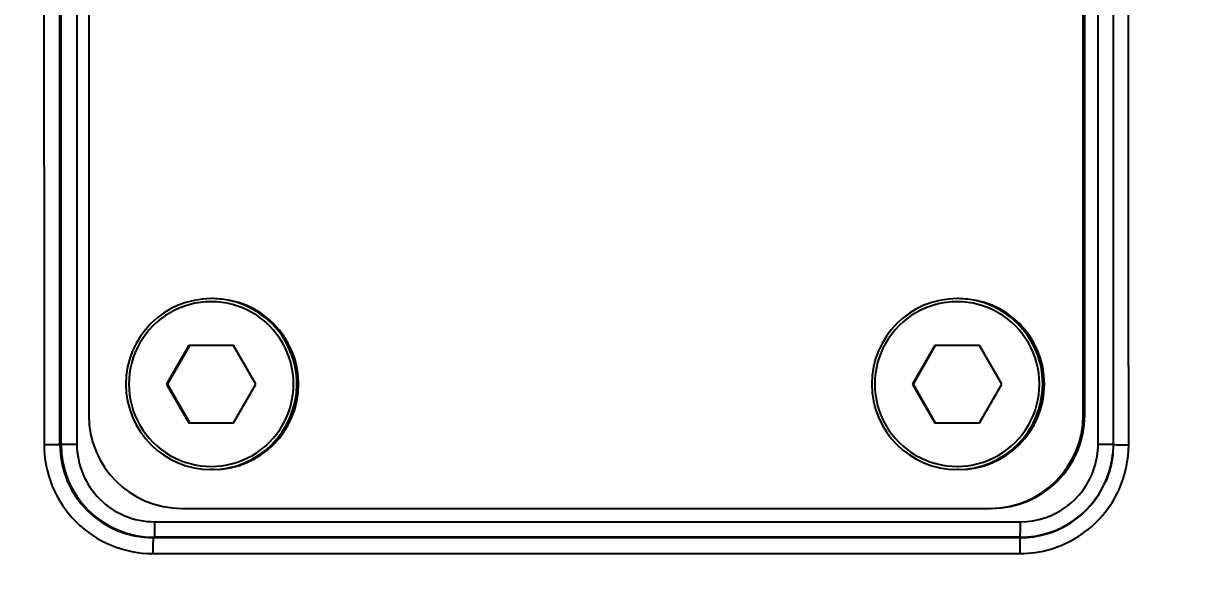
# Model space of a CAD drawing. Header units: millimetres. Extents: x 5828 to 6704, y 123 to 421.
# Drawn here: x 6419.354 to 6421.85, y 212.578 to 213.79 of the extents above; entities that cross this region are included whole.
import ezdxf
from ezdxf import colors
from ezdxf.entities.mleader import LeaderData, LeaderLine
from ezdxf.math import Vec2, Vec3

# ---------------------------------------------------------------- set-up
doc = ezdxf.new("R2010")
doc.units = ezdxf.units.MM
doc.layers.add('外形图', color=7, linetype='Continuous')
doc.layers.add('多重引线', color=7, linetype='Continuous')
doc.styles.add('微软雅黑', font='msyh.ttc', dxfattribs={"height": 1.5})

msp = doc.modelspace()

# ---------------------------------------------------------------- linework, layer by layer
at = {"layer": '外形图', "color": 7, "linetype": 'Continuous'}
for p, q in [((6419.4352, 212.888), (6419.4352, 216.0787)), ((6419.4692, 216.0787), (6419.4692, 212.888)), ((6421.6595, 212.888), (6421.6595, 216.0787)), ((6419.4947, 216.0167), (6419.4947, 212.95)), ((6421.6276, 212.95), (6421.6276, 216.0167)), ((6421.6308, 212.95), (6421.6308, 216.0167)), ((6421.6921, 214.0167), (6421.6921, 212.887)), ((6419.7613, 213.2), (6419.7576, 213.2)), ((6421.361, 213.2), (6421.3573, 213.2)), ((6419.7096, 213.0996), (6419.6618, 213.0167)), ((6419.6635, 213.0167), (6419.7113, 213.0996)), ((6419.8053, 213.0996), (6419.7096, 213.0996)), ((6419.8531, 213.0167), (6419.8053, 213.0996)), ((6421.3093, 213.0996), (6421.2615, 213.0167)), ((6421.2632, 213.0167), (6421.311, 213.0996)), ((6421.405, 213.0996), (6421.3093, 213.0996)), ((6421.4528, 213.0167), (6421.405, 213.0996)), ((6419.6618, 213.0167), (6419.7096, 212.9339)), ((6419.6635, 213.0167), (6419.6618, 213.0167)), ((6419.7113, 212.9339), (6419.6635, 213.0167)), ((6419.8053, 212.9339), (6419.8531, 213.0167)), ((6421.2615, 213.0167), (6421.3093, 212.9339)), ((6421.2632, 213.0167), (6421.2615, 213.0167)), ((6421.311, 212.9339), (6421.2632, 213.0167)), ((6421.405, 212.9339), (6421.4528, 213.0167)), ((6421.6276, 212.95), (6421.6308, 212.95)), ((6419.7096, 212.9339), (6419.8053, 212.9339)), ((6421.3093, 212.9339), (6421.405, 212.9339)), ((6419.4329, 212.8869), (6419.4352, 212.888)), ((6419.4352, 212.888), (6419.4692, 212.888)), ((6421.6595, 212.888), (6421.6911, 212.888)), ((6421.6921, 212.887), (6421.6911, 212.8671)), ((6419.7613, 212.8334), (6419.7576, 212.8334)), ((6421.361, 212.8334), (6421.3573, 212.8334)), ((6419.6946, 212.75), (6421.4276, 212.75)), ((6419.6358, 212.7214), (6421.4929, 212.7214)), ((6419.633, 212.687), (6419.6352, 212.688)), ((6421.4922, 212.688), (6419.6352, 212.688)), ((6421.4921, 212.6871), (6421.4922, 212.688)), ((6419.6324, 212.6531), (6421.4917, 212.6532))]:
    msp.add_line(p, q, dxfattribs=at)
for centre, radius, start, end in [((6419.7576, 213.0167), 0.1833, 90.0057, 180.0057), ((6419.7576, 213.0167), 0.1833, 359.9943, 90), ((6419.7613, 213.0167), 0.1833, 359.9941, 89.9941), ((6421.3573, 213.0167), 0.1833, 90.0057, 180.0057), ((6421.3573, 213.0167), 0.1833, 359.9943, 90), ((6421.361, 213.0167), 0.1833, 359.9941, 89.9941), ((6419.7574, 213.0167), 0.1766, 359.989, 180.011), ((6421.3571, 213.0167), 0.1766, 359.989, 180.011), ((6419.7576, 213.0167), 0.1833, 179.9943, 269.9943), ((6419.7574, 213.0167), 0.1766, 179.989, 0.011), ((6419.7576, 213.0167), 0.1833, 270.0059, 0.0059), ((6419.7613, 213.0167), 0.1833, 270.0059, 0.0059), ((6421.3573, 213.0167), 0.1833, 179.9943, 269.9943), ((6421.3571, 213.0167), 0.1766, 179.989, 0.011), ((6421.3573, 213.0167), 0.1833, 270.0059, 0.0059), ((6421.361, 213.0167), 0.1833, 270.0059, 0.0059), ((6419.6946, 212.95), 0.2, 179.9942, 269.9941), ((6421.4276, 212.95), 0.2, 270.0059, 0.0058), ((6421.4308, 212.95), 0.2, 270.0059, 0.0058), ((6419.6329, 212.887), 0.2, 180.0412, 270.0063), ((6419.6352, 212.888), 0.2, 180.0004, 269.9881), ((6419.6358, 212.888), 0.1666, 179.9922, 269.995), ((6421.4916, 212.8882), 0.1679, 342.0111, 359.9377), ((6421.7246, 214.8787), 1.9921, 269.5227, 270.0123), ((6421.4908, 212.8882), 0.2013, 342.0601, 354.2591), ((6421.4922, 212.888), 0.1999, 270.0019, 342.0112), ((6421.4929, 212.888), 0.1666, 269.9979, 341.9484), ((6421.4921, 212.887), 0.1999, 269.9999, 335.9841)]:
    msp.add_arc(centre, radius, start, end, dxfattribs=at)
for points, knots in [([(6419.3987, 214.0167), (6419.3987, 213.9229), (6419.3987, 213.5461), (6419.3988, 213.1693), (6419.3989, 212.8864)], [0, 0, 0, 0, 0.24908, 1, 1, 1, 1]), ([(6421.7251, 212.8866), (6421.725, 212.9811), (6421.725, 213.3578), (6421.725, 213.7345), (6421.725, 214.0167)], [0, 0, 0, 0, 0.250915, 1, 1, 1, 1]), ([(6419.3989, 212.8869), (6419.3992, 212.8565), (6419.4108, 212.795), (6419.463, 212.7174), (6419.5405, 212.6651), (6419.602, 212.6534), (6419.6324, 212.6531)], [0, 0, 0, 0, 0.250025, 0.50002, 0.750011, 1, 1, 1, 1]), ([(6419.4329, 212.8869), (6419.432, 212.8865), (6419.4284, 212.8869), (6419.4214, 212.8864), (6419.411, 212.8865), (6419.4032, 212.8864), (6419.399, 212.8864)], [0, 0, 0, 0, 0.086716, 0.306168, 0.627209, 1, 1, 1, 1]), ([(6421.6921, 212.887), (6421.6919, 212.8868), (6421.6946, 212.8871), (6421.6964, 212.8866), (6421.7021, 212.8868), (6421.7057, 212.8867), (6421.708, 212.8866)], [0, 0, 0, 0, 0.064093, 0.261318, 0.580227, 1, 1, 1, 1]), ([(6421.4917, 212.6532), (6421.514, 212.6534), (6421.5587, 212.6597), (6421.64, 212.6968), (6421.6864, 212.7505), (6421.7044, 212.7907)], [0, 0, 0, 0, 0.251286, 0.502574, 1, 1, 1, 1]), ([(6419.6358, 212.7214), (6419.6358, 212.7172), (6419.6358, 212.7094), (6419.6357, 212.7002), (6419.6355, 212.6942), (6419.6355, 212.6911), (6419.6352, 212.6893), (6419.6354, 212.6882), (6419.6352, 212.688)], [0, 0, 0, 0, 0.377763, 0.700341, 0.824862, 0.918219, 0.977305, 1, 1, 1, 1]), ([(6421.4922, 212.688), (6421.4924, 212.6882), (6421.4923, 212.6893), (6421.4926, 212.6911), (6421.4926, 212.6942), (6421.4928, 212.7002), (6421.4928, 212.7094), (6421.4927, 212.7172), (6421.4929, 212.7214)], [0, 0, 0, 0, 0.022594, 0.081515, 0.174771, 0.299158, 0.621955, 1, 1, 1, 1]), ([(6419.633, 212.687), (6419.6328, 212.6868), (6419.6329, 212.6857), (6419.6326, 212.6839), (6419.6326, 212.6807), (6419.6324, 212.6746), (6419.6324, 212.6653), (6419.6324, 212.6573), (6419.6324, 212.6531)], [0, 0, 0, 0, 0.022651, 0.081764, 0.175285, 0.299923, 0.623045, 1, 1, 1, 1]), ([(6421.4921, 212.6871), (6421.492, 212.6869), (6421.4922, 212.6859), (6421.4919, 212.684), (6421.4919, 212.6808), (6421.4918, 212.6747), (6421.4918, 212.6654), (6421.4917, 212.6575), (6421.4917, 212.6532)], [0, 0, 0, 0, 0.02256, 0.081677, 0.175218, 0.299879, 0.623039, 1, 1, 1, 1])]:
    msp.add_open_spline(points, degree=3, knots=knots, dxfattribs=at)
for points in [[(6419.4329, 212.8869), (6419.4327, 213.2635), (6419.4326, 213.6401), (6419.4326, 214.0167)], [(6421.7044, 212.7907), (6421.7179, 212.8206), (6421.7247, 212.8541), (6421.7251, 212.8869)], [(6421.6911, 212.8671), (6421.689, 212.846), (6421.6834, 212.825), (6421.6748, 212.8057)], [(6421.4921, 212.6871), (6420.8724, 212.687), (6420.2527, 212.687), (6419.633, 212.687)]]:
    msp.add_open_spline(points, degree=3, dxfattribs=at)

# ---------------------------------------------------------------- leaders
at = {"layer": '多重引线'}
ml = msp.add_multileader_mtext('Standard', dxfattribs=at)
ml.set_content('2×M4 depth7', style='微软雅黑')
ml.set_leader_properties()
ml.build(insert=Vec2(0, 0))
ml.multileader.update_dxf_attribs({"text_left_attachment_type": 5, "text_right_attachment_type": 5, "dogleg_length": 1, "arrow_head_size": 1.25})
ctx = ml.context
ctx.base_point, ctx.char_height, ctx.arrow_head_size, ctx.plane_origin = Vec3(6406.4064, 204.7307), 1.5, 1.25, Vec3(6429.7498, 213.5834)
ctx.left_attachment, ctx.right_attachment, ctx.text_align_type = 5, 5, 2
notes = []
notes.append((ctx, [(0, (1, 1, 0), (6424.2934, 204.7307), (-1, 0), 1, [(0, [(6429.7498, 213.5834)], 0, [])])]))
ctx.mtext.insert, ctx.mtext.alignment, ctx.mtext.flow_direction = Vec3(6421.2934, 206.8088), 3, 5
for ctx, leaders in notes:
    for number, flags, end, landing, length, lines in leaders:
        leader = LeaderData()
        leader.index, (leader.has_last_leader_line, leader.has_dogleg_vector, leader.attachment_direction) = number, flags
        leader.last_leader_point, leader.dogleg_vector, leader.dogleg_length = Vec3(end), Vec3(landing), length
        for number, points, colour, breaks in lines:
            line = LeaderLine()
            line.index, line.vertices, line.color, line.breaks = number, Vec3.list(points), colors.encode_raw_color(colour), breaks
            leader.lines.append(line)
        ctx.leaders.append(leader)

doc.saveas('drawing.dxf')
